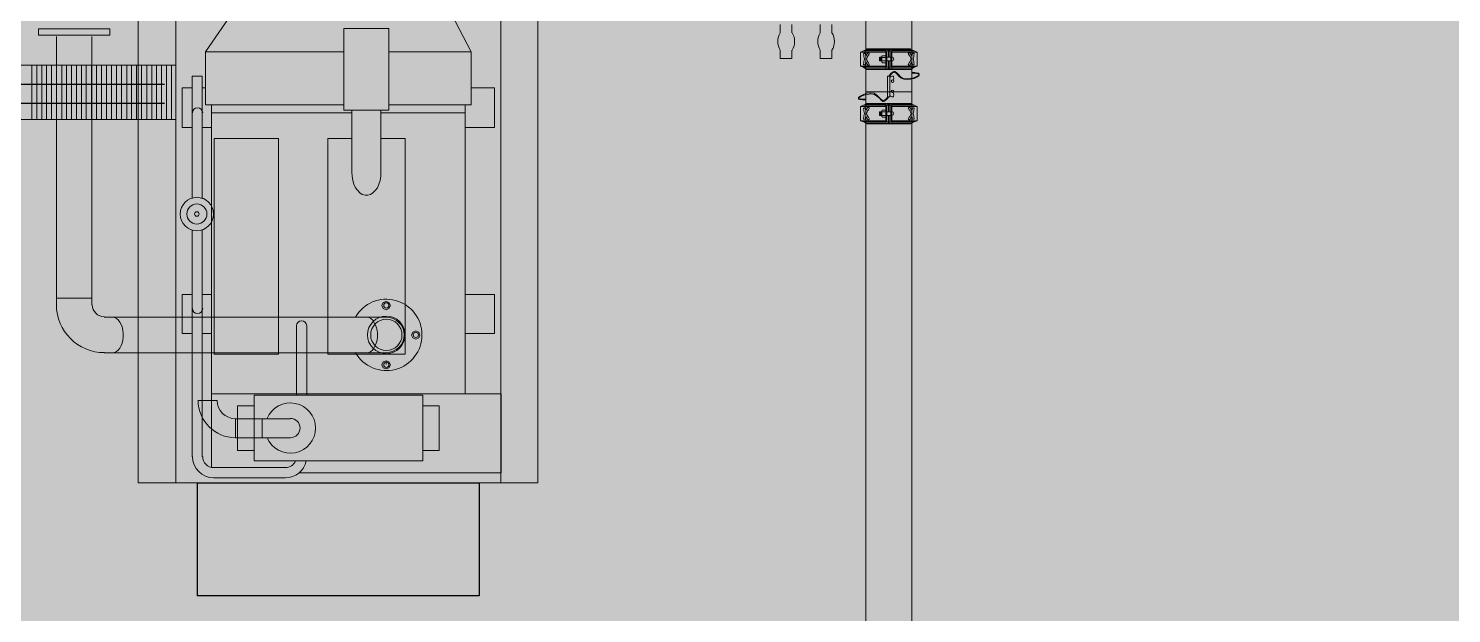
# Model space of a CAD drawing. Header units: millimetres. Extents: x 28 to 201, y 462 to 575.
# Drawn here: x 120.985 to 124.548, y 557.562 to 559.027 of the extents above; entities that cross this region are included whole.
import ezdxf

# ---------------------------------------------------------------- set-up
doc = ezdxf.new("R2010")
doc.units = ezdxf.units.MM
doc.layers.add('1- 3', color=3, linetype='Continuous')
doc.layers.add('8 hatch 2', color=104, linetype='Continuous')

# ---------------------------------------------------------------- blocks, each defined once
blk = doc.blocks.new('CTOBOM')
at = {"color": 0, "lineweight": 20}
for p, q in [((6.431, -0.5649), (6.4098, -0.5649)), ((6.4952, -0.5649), (6.4741, -0.5649)), ((6.4952, -0.594), (6.4952, -0.5649)), ((6.4952, -0.5905), (6.4952, -0.5693)), ((6.4098, -0.594), (6.431, -0.594)), ((6.4741, -0.594), (6.4952, -0.594)), ((6.431, -0.6653), (6.4098, -0.6653)), ((6.4952, -0.6653), (6.4741, -0.6653)), ((6.4952, -0.6943), (6.4952, -0.6653)), ((6.4952, -0.6899), (6.4952, -0.6688)), ((6.4098, -0.6943), (6.431, -0.6943)), ((6.4741, -0.6943), (6.4952, -0.6943)), ((7.5575, -1.394), (5.4743, -1.394)), ((6.6677, -1.4099), (6.5691, -1.4099)), ((6.5691, -1.4099), (6.5691, -1.4679)), ((6.6677, -1.4829), (6.6677, -1.4099)), ((7.1843, -1.4099), (7.0866, -1.4099)), ((7.0866, -1.4099), (7.0866, -1.4829)), ((7.1843, -1.4829), (7.1843, -1.4099)), ((7.5329, -1.3931), (7.3348, -1.3931)), ((7.3348, -1.3931), (7.3348, -1.4829)), ((7.5329, -1.8983), (7.5329, -1.3931)), ((7.5575, -2.2072), (7.5575, -1.394)), ((6.2241, -1.6), (6.4785, -1.4679)), ((6.6114, -1.4679), (6.4785, -1.4679)), ((6.4785, -1.4679), (6.4785, -1.6739)), ((6.6114, -1.6739), (6.6114, -1.4679)), ((6.6316, -1.4829), (6.6114, -1.4829)), ((6.6316, -1.6941), (6.6316, -1.4829)), ((6.6316, -1.4829), (7.3348, -1.4829)), ((7.3348, -1.4829), (7.3348, -2.1183)), ((7.3648, -1.548), (7.3648, -1.5894)), ((7.3648, -1.548), (7.4765, -1.548)), ((7.4765, -1.548), (7.4765, -1.5894)), ((7.3384, -1.5894), (7.3384, -2.0118)), ((7.3384, -1.5894), (7.5029, -1.5894)), ((7.5029, -1.5894), (7.5029, -2.0118)), ((6.6959, -1.6334), (6.6959, -1.6941)), ((6.6959, -1.6334), (7.2354, -1.6334)), ((7.2354, -1.6334), (7.2354, -1.827)), ((6.6246, -1.6739), (6.4204, -1.6739)), ((6.4204, -1.6739), (6.4204, -1.7865)), ((6.6246, -1.7865), (6.6246, -1.6739)), ((6.7795, -1.6941), (6.6246, -1.6941)), ((6.79, -1.6941), (6.7795, -1.6941)), ((6.8006, -1.6959), (6.79, -1.6941)), ((6.8103, -1.6994), (6.8006, -1.6959)), ((6.8191, -1.7029), (6.8103, -1.6994)), ((6.8261, -1.7082), (6.8191, -1.7029)), ((6.8314, -1.7144), (6.8261, -1.7082)), ((6.8358, -1.7205), (6.8314, -1.7144)), ((6.8314, -1.7469), (6.8358, -1.7408)), ((6.8376, -1.7267), (6.8358, -1.7205)), ((6.8358, -1.7408), (6.8376, -1.7337)), ((6.8376, -1.7337), (6.8376, -1.7267)), ((6.6246, -1.7672), (6.7795, -1.7672)), ((6.6316, -2.1183), (6.6316, -1.7672)), ((6.6959, -1.7672), (6.6959, -1.827)), ((6.7795, -1.7672), (6.79, -1.7663)), ((6.79, -1.7663), (6.8006, -1.7645)), ((6.8006, -1.7645), (6.8103, -1.7619)), ((6.8103, -1.7619), (6.8191, -1.7575)), ((6.8191, -1.7575), (6.8261, -1.7522)), ((6.8261, -1.7522), (6.8314, -1.7469)), ((6.6246, -1.7865), (6.4204, -1.7865)), ((6.4785, -1.7865), (6.4785, -2.1333)), ((6.6114, -2.1333), (6.6114, -1.7865)), ((6.6959, -1.827), (7.2354, -1.827)), ((7.3384, -1.8798), (7.165, -1.8798)), ((7.3384, -1.9054), (7.165, -1.9054)), ((7.3973, -1.9916), (7.3973, -1.9212)), ((7.4448, -1.9212), (7.4448, -1.9916)), ((6.4785, -2.1333), (6.2241, -1.959)), ((6.6959, -1.9502), (7.2354, -1.9502)), ((6.6959, -2.1113), (6.6959, -1.9502)), ((7.2354, -1.9502), (7.2354, -2.1113)), ((7.5197, -2.1131), (7.5197, -1.9335)), ((7.5452, -2.1131), (7.5452, -1.9335)), ((7.4448, -1.9916), (7.3973, -1.9916)), ((7.3384, -2.0118), (7.5029, -2.0118)), ((7.3648, -2.0118), (7.3648, -2.0532)), ((7.4765, -2.0118), (7.4765, -2.0532)), ((7.3648, -2.0532), (7.4765, -2.0532)), ((6.4785, -2.1333), (6.6114, -2.1333)), ((6.5691, -2.1412), (6.5691, -2.1333)), ((6.6114, -2.1183), (7.3348, -2.1183)), ((6.6677, -2.1183), (6.6677, -2.1412)), ((7.2354, -2.1113), (6.6959, -2.1113)), ((7.0866, -2.1412), (7.0866, -2.1183)), ((7.1843, -2.1183), (7.1843, -2.1412)), ((7.3348, -2.1183), (7.5197, -2.1183)), ((7.3516, -2.1527), (7.3516, -2.1043)), ((6.5392, -2.1412), (6.8464, -2.1412)), ((6.5392, -2.1412), (6.5392, -2.1667)), ((6.8455, -2.1667), (6.5392, -2.1667)), ((6.5691, -2.1914), (6.5691, -2.1667)), ((6.6677, -2.1667), (6.6677, -2.1914)), ((6.9238, -2.1412), (7.4924, -2.1412)), ((7.4924, -2.1667), (6.9256, -2.1667)), ((7.0866, -2.1914), (7.0866, -2.1667)), ((7.1843, -2.1667), (7.1843, -2.1914)), ((5.4743, -2.2072), (7.5575, -2.2072)), ((6.6677, -2.1914), (6.5691, -2.1914)), ((7.1843, -2.1914), (7.0866, -2.1914))]:
    blk.add_line(p, q, dxfattribs=at)
at = {"color": 0, "lineweight": 5}
for p, q in [((7.1773, -1.607), (7.1808, -1.5991)), ((7.1808, -1.5991), (7.1879, -1.5964)), ((7.1879, -1.5964), (7.1949, -1.5991)), ((7.1949, -1.5991), (7.1984, -1.607)), ((7.1659, -1.6369), (7.1659, -1.6369)), ((7.1659, -1.6369), (7.1659, -1.6369)), ((7.1808, -1.614), (7.1773, -1.607)), ((7.1879, -1.6176), (7.1808, -1.614)), ((7.1949, -1.614), (7.1879, -1.6176)), ((7.1984, -1.607), (7.1949, -1.614)), ((7.1034, -1.6809), (7.106, -1.6739)), ((7.106, -1.6739), (7.1139, -1.6704)), ((7.1139, -1.6704), (7.121, -1.6739)), ((7.121, -1.6739), (7.1245, -1.6809)), ((7.2521, -1.6809), (7.2547, -1.6739)), ((7.2547, -1.6739), (7.2627, -1.6704)), ((7.2627, -1.6704), (7.2697, -1.6739)), ((7.2697, -1.6739), (7.2723, -1.6809)), ((7.106, -1.6888), (7.1034, -1.6809)), ((7.1139, -1.6915), (7.106, -1.6888)), ((7.121, -1.6888), (7.1139, -1.6915)), ((7.1245, -1.6809), (7.121, -1.6888)), ((7.143, -1.6809), (7.143, -2.3868)), ((7.1615, -1.7082), (7.1553, -1.7117)), ((7.1676, -1.7056), (7.1615, -1.7082)), ((7.1755, -1.7038), (7.1676, -1.7056)), ((7.1835, -1.7029), (7.1755, -1.7038)), ((7.1923, -1.7029), (7.1835, -1.7029)), ((7.2002, -1.7038), (7.1923, -1.7029)), ((7.2081, -1.7056), (7.2002, -1.7038)), ((7.2143, -1.7082), (7.2081, -1.7056)), ((7.2204, -1.7117), (7.2143, -1.7082)), ((7.2327, -1.6809), (7.2327, -2.3868)), ((7.2618, -1.6809), (7.2521, -1.6809)), ((7.2547, -1.6888), (7.2521, -1.6809)), ((7.2627, -1.6915), (7.2547, -1.6888)), ((7.2697, -1.6888), (7.2627, -1.6915)), ((7.2723, -1.6809), (7.2697, -1.6888)), ((7.1438, -1.7241), (7.143, -1.7293)), ((7.1465, -1.7197), (7.1438, -1.7241)), ((7.15, -1.7153), (7.1465, -1.7197)), ((7.1553, -1.7117), (7.15, -1.7153)), ((7.2257, -1.7153), (7.2204, -1.7117)), ((7.2292, -1.7197), (7.2257, -1.7153)), ((7.2319, -1.7241), (7.2292, -1.7197)), ((7.2327, -1.7293), (7.2319, -1.7241)), ((7.1553, -2.3481), (7.15, -2.3516)), ((7.1615, -2.3445), (7.1553, -2.3481)), ((7.1676, -2.3419), (7.1615, -2.3445)), ((7.1755, -2.3401), (7.1676, -2.3419)), ((7.1835, -2.3393), (7.1755, -2.3401)), ((7.1923, -2.3393), (7.1835, -2.3393)), ((7.2002, -2.3401), (7.1923, -2.3393)), ((7.2081, -2.3419), (7.2002, -2.3401)), ((7.2143, -2.3445), (7.2081, -2.3419)), ((7.2204, -2.3481), (7.2143, -2.3445)), ((7.2257, -2.3516), (7.2204, -2.3481)), ((6.4213, -2.3727), (6.4371, -2.3727)), ((6.4213, -2.5514), (6.4213, -2.3727)), ((6.4371, -2.3727), (6.4371, -2.5514)), ((7.1438, -2.3613), (7.143, -2.3657)), ((7.1465, -2.356), (7.1438, -2.3613)), ((7.15, -2.3516), (7.1465, -2.356)), ((7.2292, -2.356), (7.2257, -2.3516)), ((7.2319, -2.3613), (7.2292, -2.356)), ((7.2327, -2.3657), (7.2319, -2.3613)), ((6.4398, -2.4176), (7.1122, -2.4176)), ((7.0954, -2.4176), (7.0954, -2.5065)), ((6.4398, -2.5065), (7.1122, -2.5065)), ((6.4371, -2.5514), (6.4213, -2.5514))]:
    blk.add_line(p, q, dxfattribs=at)
at = {"color": 0, "lineweight": 20}
for points in [[(6.4758, -0.359), (6.4794, -0.3511)], [(6.4794, -0.4153), (6.4794, -0.3511)], [(6.5146, -0.3511), (6.4794, -0.3511)], [(6.5146, -0.4153), (6.5146, -0.3511)], [(6.5172, -0.359), (6.5146, -0.3511)], [(6.5304, -0.3652), (6.5304, -0.3572), (6.5322, -0.3502), (6.5322, -0.3476), (6.5339, -0.3467), (6.5348, -0.3467), (6.5366, -0.3476), (6.5401, -0.3528), (6.5436, -0.3599), (6.5454, -0.3687), (6.5463, -0.3784), (6.5454, -0.3863), (6.541, -0.3933), (6.5357, -0.3986), (6.5304, -0.403), (6.5278, -0.4074), (6.5278, -0.4101), (6.5287, -0.4118), (6.5331, -0.4171), (6.5392, -0.4224)], [(6.5322, -0.3652), (6.5331, -0.3572), (6.5339, -0.3502), (6.5348, -0.3484), (6.5357, -0.3467), (6.5366, -0.3467), (6.5383, -0.3476), (6.5419, -0.352), (6.5454, -0.359), (6.5471, -0.3678), (6.548, -0.3766), (6.5471, -0.3845), (6.5445, -0.3916), (6.5392, -0.3977), (6.5339, -0.4021), (6.5304, -0.4065), (6.5295, -0.4083), (6.5295, -0.4109), (6.5331, -0.4153), (6.5392, -0.4206)], [(6.6096, -0.3652), (6.6123, -0.359), (6.6158, -0.3511)], [(6.651, -0.3511), (6.6158, -0.3511)], [(6.6158, -0.4153), (6.6158, -0.3511)], [(6.651, -0.4153), (6.651, -0.3511)], [(6.6571, -0.3652), (6.6536, -0.359), (6.651, -0.3511)], [(4.8828, -0.4796), (6.5788, -0.4796), (6.5788, -0.3652), (5.3766, -0.3652)], [(4.8872, -0.3652), (8.1586, -0.3652)], [(8.7289, -0.3652), (5.7726, -0.3652)], [(6.4732, -0.3678), (6.4714, -0.3678), (6.4714, -0.4778), (6.4732, -0.4778), (6.4732, -0.3678)], [(6.4732, -0.3652), (6.4758, -0.359)], [(6.4732, -0.4796), (6.4732, -0.3652)], [(6.4758, -0.4153), (6.4758, -0.359)], [(6.4811, -0.3696), (6.4811, -0.3704), (6.4811, -0.3713), (6.4811, -0.3722), (6.482, -0.3731), (6.4829, -0.3731), (6.4829, -0.374), (6.4838, -0.374), (6.4838, -0.3731)], [(6.4838, -0.3634), (6.4829, -0.3634), (6.4829, -0.3625), (6.482, -0.3625), (6.482, -0.3616), (6.482, -0.3608), (6.4829, -0.3599), (6.4829, -0.359), (6.4838, -0.359), (6.4846, -0.359)], [(6.5093, -0.3634), (6.5102, -0.3634), (6.5111, -0.3634), (6.5111, -0.3625), (6.5111, -0.3616), (6.5111, -0.3608), (6.5111, -0.3599), (6.5102, -0.3599), (6.5102, -0.359), (6.5093, -0.359)], [(6.5119, -0.3696), (6.5128, -0.3704), (6.5128, -0.3713), (6.5128, -0.3722), (6.5119, -0.3722), (6.5119, -0.3731), (6.5111, -0.3731), (6.5102, -0.374), (6.5093, -0.3731)], [(6.5172, -0.4153), (6.5172, -0.359)], [(6.5207, -0.3652), (6.5172, -0.359)], [(6.5207, -0.4796), (6.5207, -0.3652)], [(6.5207, -0.3678), (6.5225, -0.3678), (6.5225, -0.4778), (6.5207, -0.4778), (6.5207, -0.3678)], [(6.5225, -0.3652), (6.5445, -0.3652)], [(6.5225, -0.3652), (6.5225, -0.4796)], [(6.5471, -0.3652), (6.6079, -0.3652)], [(6.6079, -0.3652), (6.6079, -0.4796)], [(6.6096, -0.3678), (6.6079, -0.3678), (6.6079, -0.4778), (6.6096, -0.4778), (6.6096, -0.3678)], [(6.6096, -0.4796), (6.6096, -0.3652)], [(6.6123, -0.4153), (6.6123, -0.359)], [(6.6184, -0.3696), (6.6175, -0.3696), (6.6175, -0.3704), (6.6175, -0.3713), (6.6175, -0.3722), (6.6184, -0.3722), (6.6184, -0.3731), (6.6193, -0.3731), (6.6202, -0.374), (6.6202, -0.3731), (6.6211, -0.3731)], [(6.6202, -0.3634), (6.6193, -0.3634), (6.6193, -0.3625), (6.6184, -0.3625), (6.6184, -0.3616), (6.6184, -0.3608), (6.6193, -0.3608), (6.6193, -0.3599), (6.6202, -0.359), (6.6211, -0.359)], [(6.6466, -0.3634), (6.6475, -0.3634), (6.6475, -0.3625), (6.6475, -0.3616), (6.6475, -0.3608), (6.6475, -0.3599), (6.6466, -0.359), (6.6457, -0.359)], [(6.6483, -0.3696), (6.6492, -0.3696), (6.6492, -0.3704), (6.6492, -0.3713), (6.6492, -0.3722), (6.6483, -0.3722), (6.6483, -0.3731), (6.6475, -0.3731), (6.6466, -0.374), (6.6466, -0.3731), (6.6457, -0.3731)], [(6.6536, -0.4153), (6.6536, -0.359)], [(6.6571, -0.4796), (6.6571, -0.3652)], [(6.6571, -0.3678), (6.6589, -0.3678), (6.6589, -0.4778), (6.6571, -0.4778), (6.6571, -0.3678)], [(6.5207, -0.4153), (6.4732, -0.4153)], [(6.4917, -0.4215), (6.4732, -0.4215)], [(6.4917, -0.4233), (6.4732, -0.4233)], [(6.4758, -0.4215), (6.4758, -0.4197)], [(6.4758, -0.4259), (6.4758, -0.4233)], [(6.5155, -0.4171), (6.4785, -0.4171)], [(6.4917, -0.4171), (6.4917, -0.4277)], [(6.5014, -0.4171), (6.5014, -0.4277)], [(6.5207, -0.4215), (6.5014, -0.4215)], [(6.5207, -0.4233), (6.5014, -0.4233)], [(6.5172, -0.4215), (6.5172, -0.4197)], [(6.5172, -0.4259), (6.5172, -0.4233)], [(6.5498, -0.4118), (6.5454, -0.4101), (6.5401, -0.4109), (6.5392, -0.4118), (6.5392, -0.4145), (6.541, -0.418), (6.5427, -0.4197)], [(6.5392, -0.4259), (6.5392, -0.4197), (6.5911, -0.4197), (6.5911, -0.4259), (6.5392, -0.4259)], [(6.5806, -0.4118), (6.585, -0.4101), (6.5903, -0.4109), (6.5911, -0.4118), (6.5911, -0.4145), (6.5894, -0.418), (6.5876, -0.4197)], [(6.5973, -0.4796), (6.5973, -0.4884), (6.5964, -0.4945), (6.5955, -0.4972), (6.5947, -0.4981), (6.5929, -0.4981), (6.592, -0.4972), (6.5885, -0.4928), (6.585, -0.4857), (6.5823, -0.4778), (6.5815, -0.469), (6.5823, -0.4602), (6.5859, -0.4532), (6.5911, -0.4479), (6.5964, -0.4435), (6.5999, -0.4391), (6.6008, -0.4365), (6.5999, -0.4347), (6.5964, -0.4294), (6.5911, -0.4241)], [(6.5999, -0.4796), (6.5991, -0.4884), (6.5982, -0.4954), (6.5973, -0.4972), (6.5964, -0.4981), (6.5947, -0.4981), (6.5938, -0.4972), (6.5903, -0.4928), (6.5867, -0.4849), (6.585, -0.4761), (6.5841, -0.4673), (6.585, -0.4585), (6.5894, -0.4523), (6.5947, -0.4461), (6.5999, -0.4417), (6.6026, -0.4373), (6.6026, -0.4356), (6.6017, -0.4329), (6.5973, -0.4277), (6.5911, -0.4224)], [(6.6571, -0.4153), (6.6096, -0.4153)], [(6.629, -0.4215), (6.6096, -0.4215)], [(6.629, -0.4233), (6.6096, -0.4233)], [(6.6123, -0.4215), (6.6123, -0.4197)], [(6.6123, -0.4259), (6.6123, -0.4233)], [(6.6519, -0.4171), (6.6149, -0.4171)], [(6.629, -0.4171), (6.629, -0.4277)], [(6.6378, -0.4171), (6.6378, -0.4277)], [(6.6571, -0.4215), (6.6378, -0.4215)], [(6.6571, -0.4233), (6.6378, -0.4233)], [(6.6536, -0.4215), (6.6536, -0.4197)], [(6.6536, -0.4259), (6.6536, -0.4233)], [(6.5207, -0.4303), (6.4732, -0.4303)], [(6.4758, -0.4857), (6.4758, -0.4303)], [(6.5155, -0.4277), (6.4785, -0.4277)], [(6.4794, -0.4937), (6.4794, -0.4303)], [(6.4882, -0.4303), (6.4882, -0.4391)], [(6.5049, -0.44), (6.4882, -0.44)], [(6.4926, -0.4303), (6.4926, -0.4391), (6.4917, -0.44)], [(6.4926, -0.4303), (6.4917, -0.4303)], [(6.4917, -0.4426), (6.4917, -0.4417), (6.4917, -0.4409), (6.4917, -0.44)], [(6.4917, -0.44), (6.5014, -0.44)], [(6.4917, -0.44), (6.4926, -0.44)], [(6.4917, -0.4409), (6.5014, -0.4409)], [(6.4917, -0.4409), (6.5014, -0.4409)], [(6.4917, -0.4409), (6.4926, -0.4409)], [(6.4917, -0.4417), (6.4926, -0.4417)], [(6.4917, -0.4435), (6.4917, -0.4426)], [(6.4917, -0.4426), (6.4926, -0.4426)], [(6.4917, -0.4435), (6.5014, -0.4435)], [(6.4917, -0.4444), (6.4926, -0.4435)], [(6.4917, -0.4444), (6.4917, -0.4444)], [(6.4917, -0.4444), (6.5014, -0.4444)], [(6.4917, -0.4444), (6.5014, -0.4444)], [(6.4917, -0.4453), (6.4926, -0.4444)], [(6.4917, -0.4453), (6.4917, -0.4453)], [(6.4917, -0.4453), (6.5014, -0.4453)], [(6.4917, -0.4453), (6.5014, -0.4453)], [(6.4917, -0.4461), (6.4926, -0.4453)], [(6.4917, -0.4461), (6.5014, -0.4461)], [(6.4926, -0.4391), (6.4926, -0.44)], [(6.5005, -0.4303), (6.5014, -0.4303), (6.5014, -0.4391), (6.5014, -0.44)], [(6.5014, -0.4391), (6.5005, -0.44)], [(6.5014, -0.44), (6.5014, -0.44)], [(6.5014, -0.4435), (6.5014, -0.4426), (6.5014, -0.4417), (6.5014, -0.4409), (6.5014, -0.44)], [(6.5014, -0.4409), (6.5014, -0.4409)], [(6.5014, -0.4417), (6.5014, -0.4417)], [(6.5014, -0.4426), (6.5014, -0.4426)], [(6.5014, -0.4461), (6.5014, -0.4453), (6.5014, -0.4444), (6.5014, -0.4435)], [(6.5014, -0.4444), (6.5014, -0.4444)], [(6.5014, -0.4453), (6.5014, -0.4453)], [(6.5049, -0.4303), (6.5049, -0.4303)], [(6.5049, -0.4391), (6.5049, -0.4391)], [(6.5058, -0.4303), (6.5058, -0.4391)], [(6.5146, -0.4937), (6.5146, -0.4303)], [(6.5172, -0.4857), (6.5172, -0.4303)], [(6.6571, -0.4303), (6.6096, -0.4303)], [(6.6123, -0.4857), (6.6123, -0.4303)], [(6.6519, -0.4277), (6.6149, -0.4277)], [(6.6158, -0.4937), (6.6158, -0.4303)], [(6.6246, -0.4391), (6.6246, -0.4303), (6.6255, -0.4303)], [(6.6255, -0.4391), (6.6255, -0.4391)], [(6.6413, -0.44), (6.6255, -0.44)], [(6.629, -0.4303), (6.629, -0.4391), (6.6281, -0.44)], [(6.6299, -0.4303), (6.629, -0.4303), (6.6281, -0.4303)], [(6.629, -0.4391), (6.6299, -0.44)], [(6.629, -0.4435), (6.629, -0.4426), (6.629, -0.4417), (6.629, -0.4409), (6.629, -0.44)], [(6.629, -0.44), (6.6378, -0.44)], [(6.629, -0.44), (6.629, -0.44)], [(6.629, -0.4409), (6.629, -0.4409)], [(6.629, -0.4417), (6.629, -0.4417)], [(6.629, -0.4426), (6.629, -0.4426)], [(6.629, -0.4435), (6.6378, -0.4435)], [(6.629, -0.4461), (6.629, -0.4453), (6.629, -0.4444), (6.629, -0.4435)], [(6.629, -0.4444), (6.629, -0.4444)], [(6.629, -0.4453), (6.629, -0.4453)], [(6.629, -0.4461), (6.6378, -0.4461)], [(6.6369, -0.4303), (6.6378, -0.4303)], [(6.6378, -0.4391), (6.6369, -0.44)], [(6.6378, -0.4303), (6.6378, -0.4391), (6.6378, -0.44)], [(6.6378, -0.44), (6.6378, -0.44)], [(6.6378, -0.4435), (6.6378, -0.4426), (6.6378, -0.4417), (6.6378, -0.4409), (6.6378, -0.44)], [(6.6378, -0.4409), (6.6378, -0.4409)], [(6.6378, -0.4417), (6.6378, -0.4417)], [(6.6378, -0.4426), (6.6378, -0.4426)], [(6.6378, -0.4461), (6.6378, -0.4453), (6.6378, -0.4444), (6.6378, -0.4435)], [(6.6378, -0.4444), (6.6378, -0.4444)], [(6.6378, -0.4453), (6.6378, -0.4453)], [(6.6413, -0.4303), (6.6413, -0.4303)], [(6.6413, -0.4391), (6.6413, -0.4391)], [(6.6422, -0.4303), (6.6422, -0.4391)], [(6.651, -0.4937), (6.651, -0.4303)], [(6.6536, -0.4857), (6.6536, -0.4303)], [(8.1586, -0.4796), (4.8828, -0.4796)], [(8.7289, -0.4796), (5.7726, -0.4796)], [(6.4732, -0.4796), (6.4758, -0.4857)], [(6.4758, -0.4857), (6.4794, -0.4937)], [(6.5146, -0.4937), (6.4794, -0.4937)], [(6.4811, -0.4752), (6.4811, -0.4743), (6.4811, -0.4734), (6.4811, -0.4725), (6.482, -0.4725), (6.482, -0.4717), (6.4829, -0.4717), (6.4838, -0.4717)], [(6.4838, -0.4813), (6.4829, -0.4813), (6.4829, -0.4822), (6.482, -0.4831), (6.482, -0.484), (6.4829, -0.4849), (6.4829, -0.4857), (6.4838, -0.4857), (6.4846, -0.4857)], [(6.5119, -0.4752), (6.5128, -0.4752), (6.5128, -0.4743), (6.5128, -0.4734), (6.5119, -0.4725), (6.5111, -0.4717), (6.5102, -0.4717), (6.5093, -0.4717)], [(6.5093, -0.4813), (6.5102, -0.4813), (6.5111, -0.4813), (6.5111, -0.4822), (6.5111, -0.4831), (6.5111, -0.484), (6.5111, -0.4849), (6.5102, -0.4857), (6.5093, -0.4857)], [(6.5207, -0.4796), (6.5172, -0.4857), (6.5146, -0.4937)], [(6.5225, -0.4796), (6.5832, -0.4796)], [(6.585, -0.4796), (6.6079, -0.4796)], [(6.6096, -0.4796), (6.6123, -0.4857), (6.6158, -0.4937)], [(6.651, -0.4937), (6.6158, -0.4937)], [(6.6184, -0.4752), (6.6175, -0.4752), (6.6175, -0.4743), (6.6175, -0.4734), (6.6175, -0.4725), (6.6184, -0.4725), (6.6184, -0.4717), (6.6193, -0.4717), (6.6202, -0.4717), (6.6211, -0.4717)], [(6.6202, -0.4813), (6.6193, -0.4813), (6.6193, -0.4822), (6.6184, -0.4831), (6.6184, -0.484), (6.6193, -0.484), (6.6193, -0.4849), (6.6193, -0.4857), (6.6202, -0.4857), (6.6211, -0.4857)], [(6.6483, -0.4752), (6.6492, -0.4752), (6.6492, -0.4743), (6.6492, -0.4734), (6.6492, -0.4725), (6.6483, -0.4725), (6.6483, -0.4717), (6.6475, -0.4717), (6.6466, -0.4717), (6.6457, -0.4717)], [(6.6466, -0.4813), (6.6475, -0.4813), (6.6475, -0.4822), (6.6475, -0.4831), (6.6475, -0.484), (6.6475, -0.4849), (6.6475, -0.4857), (6.6466, -0.4857), (6.6457, -0.4857)], [(6.6571, -0.4796), (6.6536, -0.4857), (6.651, -0.4937)], [(5.4743, -1.6506), (5.4743, -2.3019), (7.5575, -2.3019), (7.5575, -1.3012), (5.4743, -1.3012), (5.4743, -1.6506)]]:
    blk.add_lwpolyline(points, dxfattribs=at)
at = {"color": 0, "lineweight": 25}
for points in [[(7.5575, -2.1535), (7.5575, -1.4477), (7.8409, -1.4477), (7.8409, -2.1535), (7.5575, -2.1535)], [(6.5595, -3.7369), (6.5595, -2.2363)], [(6.607, -3.8478), (6.607, -2.2363)]]:
    blk.add_lwpolyline(points, dxfattribs=at)
at = {"color": 0, "lineweight": 18}
for points in [[(6.6483, -2.2072), (6.6483, -3.9375), (6.5119, -3.9375), (6.5119, -2.2072), (6.6483, -2.2072)], [(6.5119, -2.2187), (6.6483, -2.2187)], [(6.5119, -2.231), (6.6483, -2.231)], [(6.5119, -2.2433), (6.6483, -2.2433)], [(6.5119, -2.2556), (6.6483, -2.2556)], [(6.5119, -2.268), (6.6483, -2.268)], [(6.5119, -2.2803), (6.6483, -2.2803)], [(6.5119, -2.2935), (6.6483, -2.2935)], [(6.5119, -2.3058), (6.6483, -2.3058)], [(6.5119, -2.3181), (6.6483, -2.3181)], [(6.5119, -2.3304), (6.6483, -2.3304)], [(6.5119, -2.3437), (6.6483, -2.3437)], [(6.5119, -2.356), (6.6483, -2.356)], [(6.5119, -2.3683), (6.6483, -2.3683)], [(6.5119, -2.3815), (6.6483, -2.3815)], [(6.5119, -2.3938), (6.6483, -2.3938)], [(6.5119, -2.4061), (6.6483, -2.4061)], [(6.5119, -2.4185), (6.6483, -2.4185)], [(6.5119, -2.4317), (6.6483, -2.4317)], [(6.5119, -2.444), (6.6483, -2.444)], [(6.5119, -2.4563), (6.6483, -2.4563)], [(6.5119, -2.4686), (6.6483, -2.4686)], [(6.5119, -2.4809), (6.6483, -2.4809)], [(6.5119, -2.4933), (6.6483, -2.4933)], [(6.5119, -2.5065), (6.6483, -2.5065)], [(6.5119, -2.5188), (6.6483, -2.5188)], [(6.5119, -2.5311), (6.6483, -2.5311)], [(6.5119, -2.5434), (6.6483, -2.5434)], [(6.5119, -2.5558), (6.6483, -2.5558)], [(6.5119, -2.5681), (6.6483, -2.5681)]]:
    blk.add_lwpolyline(points, dxfattribs=at)
at = {"color": 0, "lineweight": 20}
for points in [[(6.4896, -0.3647), (6.4868, -0.3661), (6.484, -0.3677), (6.4814, -0.3696)], [(6.4893, -0.3645), (6.4874, -0.3641), (6.4855, -0.3638), (6.4835, -0.3636)], [(6.4963, -0.3618), (6.4923, -0.3605), (6.4881, -0.3596), (6.4839, -0.3592)], [(6.4966, -0.3665), (6.4921, -0.3681), (6.4879, -0.3703), (6.484, -0.3731)], [(6.509, -0.3731), (6.5052, -0.3703), (6.5009, -0.3681), (6.4964, -0.3665)], [(6.5091, -0.3592), (6.5049, -0.3596), (6.5007, -0.3605), (6.4967, -0.3618)], [(6.5116, -0.3696), (6.509, -0.3677), (6.5063, -0.3661), (6.5034, -0.3647)], [(6.5095, -0.3636), (6.5076, -0.3638), (6.5057, -0.3641), (6.5038, -0.3645)], [(6.626, -0.3647), (6.6232, -0.3661), (6.6204, -0.3677), (6.6179, -0.3696)], [(6.6257, -0.3645), (6.6238, -0.3641), (6.6219, -0.3638), (6.6199, -0.3636)], [(6.6328, -0.3618), (6.6287, -0.3605), (6.6246, -0.3596), (6.6203, -0.3592)], [(6.6331, -0.3665), (6.6286, -0.3681), (6.6243, -0.3703), (6.6204, -0.3731)], [(6.6455, -0.3731), (6.6416, -0.3703), (6.6373, -0.3681), (6.6328, -0.3665)], [(6.6456, -0.3592), (6.6413, -0.3596), (6.6372, -0.3605), (6.6331, -0.3618)], [(6.648, -0.3696), (6.6454, -0.3677), (6.6427, -0.3661), (6.6399, -0.3647)], [(6.6459, -0.3636), (6.644, -0.3638), (6.6421, -0.3641), (6.6402, -0.3645)], [(6.478, -0.4171), (6.4768, -0.4171), (6.4758, -0.4181), (6.4758, -0.4193)], [(6.4758, -0.4255), (6.4758, -0.4267), (6.4768, -0.4277), (6.478, -0.4277)], [(6.5172, -0.4193), (6.5172, -0.4181), (6.5162, -0.4171), (6.515, -0.4171)], [(6.515, -0.4277), (6.5162, -0.4277), (6.5172, -0.4267), (6.5172, -0.4255)], [(6.6145, -0.4171), (6.6132, -0.4171), (6.6123, -0.4181), (6.6123, -0.4193)], [(6.6123, -0.4255), (6.6123, -0.4267), (6.6132, -0.4277), (6.6145, -0.4277)], [(6.6536, -0.4193), (6.6536, -0.4181), (6.6526, -0.4171), (6.6514, -0.4171)], [(6.6514, -0.4277), (6.6526, -0.4277), (6.6536, -0.4267), (6.6536, -0.4255)], [(6.4814, -0.4752), (6.484, -0.477), (6.4868, -0.4787), (6.4896, -0.4801)], [(6.4835, -0.4811), (6.4855, -0.481), (6.4874, -0.4807), (6.4893, -0.4803)], [(6.4839, -0.4855), (6.4881, -0.4851), (6.4923, -0.4843), (6.4963, -0.483)], [(6.484, -0.4716), (6.4879, -0.4744), (6.4921, -0.4767), (6.4966, -0.4783)], [(6.4964, -0.4783), (6.5009, -0.4767), (6.5052, -0.4744), (6.509, -0.4716)], [(6.4967, -0.483), (6.5007, -0.4843), (6.5049, -0.4851), (6.5091, -0.4855)], [(6.5034, -0.4801), (6.5063, -0.4787), (6.509, -0.477), (6.5116, -0.4752)], [(6.5038, -0.4803), (6.5057, -0.4807), (6.5076, -0.481), (6.5095, -0.4811)], [(6.6179, -0.4752), (6.6204, -0.477), (6.6232, -0.4787), (6.626, -0.4801)], [(6.6199, -0.4811), (6.6219, -0.481), (6.6238, -0.4807), (6.6257, -0.4803)], [(6.6203, -0.4855), (6.6246, -0.4851), (6.6287, -0.4843), (6.6328, -0.483)], [(6.6204, -0.4716), (6.6243, -0.4744), (6.6286, -0.4767), (6.6331, -0.4783)], [(6.6328, -0.4783), (6.6373, -0.4767), (6.6416, -0.4744), (6.6455, -0.4716)], [(6.6331, -0.483), (6.6372, -0.4843), (6.6413, -0.4851), (6.6456, -0.4855)], [(6.6399, -0.4801), (6.6427, -0.4787), (6.6454, -0.477), (6.648, -0.4752)], [(6.6402, -0.4803), (6.6421, -0.4807), (6.644, -0.481), (6.6459, -0.4811)], [(6.4744, -0.5648), (6.4609, -0.5568), (6.4441, -0.5568), (6.4306, -0.5648)], [(6.4306, -0.5941), (6.4441, -0.6022), (6.4609, -0.6022), (6.4744, -0.5941)], [(6.4744, -0.6643), (6.4609, -0.6562), (6.4441, -0.6562), (6.4306, -0.6643)], [(6.4306, -0.6944), (6.4441, -0.7025), (6.4609, -0.7025), (6.4744, -0.6944)], [(7.5452, -1.9331), (7.5452, -1.9079), (7.5276, -1.8862), (7.503, -1.881)], [(7.5197, -1.9331), (7.5197, -1.922), (7.5131, -1.9121), (7.503, -1.9077)], [(7.4448, -1.9916), (7.4448, -1.9916), (7.3973, -1.9916), (7.3973, -1.9916)], [(7.3973, -1.9916), (7.3973, -1.9916), (7.3973, -2.0585), (7.3973, -2.0585)], [(7.4448, -2.0585), (7.4448, -2.0585), (7.4448, -1.9916), (7.4448, -1.9916)], [(7.3514, -2.1518), (7.4031, -2.1516), (7.4448, -2.1097), (7.4448, -2.0581)], [(7.3514, -2.1043), (7.3768, -2.1041), (7.3973, -2.0835), (7.3973, -2.0581)], [(7.3973, -2.0585), (7.3973, -2.0585), (7.4448, -2.0585), (7.4448, -2.0585)], [(7.4448, -2.0585), (7.4448, -2.0585), (7.3973, -2.0585), (7.3973, -2.0585)], [(7.4919, -2.1403), (7.5072, -2.1403), (7.5197, -2.1279), (7.5197, -2.1126)], [(7.4919, -2.1659), (7.5213, -2.1659), (7.5452, -2.142), (7.5452, -2.1126)]]:
    blk.add_open_spline(points, degree=3, dxfattribs=at)
for points, knots in [([(6.5014, -0.4149), (6.5014, -0.4122), (6.4992, -0.4101), (6.4965, -0.4101), (6.4939, -0.4101), (6.4917, -0.4122), (6.4917, -0.4149)], [0, 0, 0, 0, 1, 1, 1, 2, 2, 2, 2]), ([(6.552, -0.4101), (6.5503, -0.4101), (6.5489, -0.4114), (6.5489, -0.4131), (6.5489, -0.4148), (6.5503, -0.4162), (6.552, -0.4162), (6.5537, -0.4162), (6.5551, -0.4148), (6.5551, -0.4131), (6.5551, -0.4114), (6.5537, -0.4101), (6.552, -0.4101)], [0, 0, 0, 0, 1, 1, 1, 2, 2, 2, 3, 3, 3, 4, 4, 4, 4]), ([(6.5775, -0.4101), (6.5758, -0.4101), (6.5744, -0.4114), (6.5744, -0.4131), (6.5744, -0.4148), (6.5758, -0.4162), (6.5775, -0.4162), (6.5792, -0.4162), (6.5806, -0.4148), (6.5806, -0.4131), (6.5806, -0.4114), (6.5792, -0.4101), (6.5775, -0.4101)], [0, 0, 0, 0, 1, 1, 1, 2, 2, 2, 3, 3, 3, 4, 4, 4, 4]), ([(6.6378, -0.4149), (6.6378, -0.4122), (6.6356, -0.4101), (6.6329, -0.4101), (6.6303, -0.4101), (6.6281, -0.4122), (6.6281, -0.4149)], [0, 0, 0, 0, 1, 1, 1, 2, 2, 2, 2]), ([(6.5014, -0.4417), (6.5014, -0.4417), (6.4917, -0.4417), (6.4917, -0.4417), (6.4917, -0.4417), (6.5014, -0.4417), (6.5014, -0.4417)], [0, 0, 0, 0, 1, 1, 1, 2, 2, 2, 2]), ([(6.5014, -0.4426), (6.5014, -0.4426), (6.4917, -0.4426), (6.4917, -0.4426), (6.4917, -0.4426), (6.5014, -0.4426), (6.5014, -0.4426)], [0, 0, 0, 0, 1, 1, 1, 2, 2, 2, 2]), ([(6.6378, -0.4409), (6.6378, -0.4409), (6.629, -0.4409), (6.629, -0.4409), (6.629, -0.4409), (6.6378, -0.4409), (6.6378, -0.4409)], [0, 0, 0, 0, 1, 1, 1, 2, 2, 2, 2]), ([(6.6378, -0.4417), (6.6378, -0.4417), (6.629, -0.4417), (6.629, -0.4417), (6.629, -0.4417), (6.6378, -0.4417), (6.6378, -0.4417)], [0, 0, 0, 0, 1, 1, 1, 2, 2, 2, 2]), ([(6.6378, -0.4426), (6.6378, -0.4426), (6.629, -0.4426), (6.629, -0.4426), (6.629, -0.4426), (6.6378, -0.4426), (6.6378, -0.4426)], [0, 0, 0, 0, 1, 1, 1, 2, 2, 2, 2]), ([(6.6378, -0.4444), (6.6378, -0.4444), (6.629, -0.4444), (6.629, -0.4444), (6.629, -0.4444), (6.6378, -0.4444), (6.6378, -0.4444)], [0, 0, 0, 0, 1, 1, 1, 2, 2, 2, 2]), ([(6.6378, -0.4453), (6.6378, -0.4453), (6.629, -0.4453), (6.629, -0.4453), (6.629, -0.4453), (6.6378, -0.4453), (6.6378, -0.4453)], [0, 0, 0, 0, 1, 1, 1, 2, 2, 2, 2]), ([(7.1874, -1.6334), (7.1614, -1.6334), (7.1403, -1.6545), (7.1403, -1.6805), (7.1403, -1.7065), (7.1614, -1.7276), (7.1874, -1.7276), (7.2134, -1.7276), (7.2345, -1.7065), (7.2345, -1.6805), (7.2345, -1.6545), (7.2134, -1.6334), (7.1874, -1.6334)], [0, 0, 0, 0, 1, 1, 1, 2, 2, 2, 3, 3, 3, 4, 4, 4, 4]), ([(7.1874, -1.6413), (7.1658, -1.6413), (7.1483, -1.6589), (7.1483, -1.6805), (7.1483, -1.7021), (7.1658, -1.7197), (7.1874, -1.7197), (7.209, -1.7197), (7.2266, -1.7021), (7.2266, -1.6805), (7.2266, -1.6589), (7.209, -1.6413), (7.1874, -1.6413)], [0, 0, 0, 0, 1, 1, 1, 2, 2, 2, 3, 3, 3, 4, 4, 4, 4]), ([(7.1645, -1.8798), (7.1575, -1.8798), (7.1518, -1.8855), (7.1518, -1.8926), (7.1518, -1.8996), (7.1575, -1.9054), (7.1645, -1.9054)], [0, 0, 0, 0, 1, 1, 1, 2, 2, 2, 2]), ([(7.4448, -1.9789), (7.4725, -1.9673), (7.4882, -1.9379), (7.4824, -1.9084), (7.4765, -1.879), (7.4506, -1.8578), (7.4206, -1.8578), (7.3906, -1.8578), (7.3648, -1.879), (7.3589, -1.9084), (7.3531, -1.9379), (7.3688, -1.9673), (7.3965, -1.9789)], [0, 0, 0, 0, 1, 1, 1, 2, 2, 2, 3, 3, 3, 4, 4, 4, 4]), ([(7.4448, -1.9208), (7.4448, -1.9074), (7.434, -1.8966), (7.4206, -1.8966), (7.4073, -1.8966), (7.3964, -1.9074), (7.3964, -1.9208)], [0, 0, 0, 0, 1, 1, 1, 2, 2, 2, 2]), ([(6.8847, -2.1131), (6.8616, -2.1131), (6.8429, -2.1318), (6.8429, -2.1549), (6.8429, -2.178), (6.8616, -2.1967), (6.8847, -2.1967), (6.9077, -2.1967), (6.9265, -2.178), (6.9265, -2.1549), (6.9265, -2.1318), (6.9077, -2.1131), (6.8847, -2.1131)], [0, 0, 0, 0, 1, 1, 1, 2, 2, 2, 3, 3, 3, 4, 4, 4, 4]), ([(6.8847, -2.1298), (6.8708, -2.1298), (6.8596, -2.141), (6.8596, -2.1549), (6.8596, -2.1687), (6.8708, -2.18), (6.8847, -2.18), (6.8985, -2.18), (6.9097, -2.1687), (6.9097, -2.1549), (6.9097, -2.141), (6.8985, -2.1298), (6.8847, -2.1298)], [0, 0, 0, 0, 1, 1, 1, 2, 2, 2, 3, 3, 3, 4, 4, 4, 4]), ([(6.6312, -2.1403), (6.6241, -2.1403), (6.6184, -2.1461), (6.6184, -2.1531), (6.6184, -2.1602), (6.6241, -2.1659), (6.6312, -2.1659)], [0, 0, 0, 0, 1, 1, 1, 2, 2, 2, 2]), ([(6.8847, -2.1491), (6.8815, -2.1491), (6.8789, -2.1517), (6.8789, -2.1549), (6.8789, -2.158), (6.8815, -2.1606), (6.8847, -2.1606), (6.8878, -2.1606), (6.8904, -2.158), (6.8904, -2.1549), (6.8904, -2.1517), (6.8878, -2.1491), (6.8847, -2.1491)], [0, 0, 0, 0, 1, 1, 1, 2, 2, 2, 3, 3, 3, 4, 4, 4, 4]), ([(7.1214, -2.1659), (7.1285, -2.1659), (7.1342, -2.1602), (7.1342, -2.1531), (7.1342, -2.1461), (7.1285, -2.1403), (7.1214, -2.1403)], [0, 0, 0, 0, 1, 1, 1, 2, 2, 2, 2])]:
    blk.add_open_spline(points, degree=3, knots=knots, dxfattribs=at)
at = {"color": 0, "lineweight": 5}
for points in [[(7.1875, -1.5912), (7.147, -1.5911), (7.1116, -1.6183), (7.1011, -1.6574)], [(7.2737, -1.6575), (7.2633, -1.6184), (7.2279, -1.5912), (7.1875, -1.5912)], [(7.1011, -1.6574), (7.0907, -1.6965), (7.1078, -1.7377), (7.1428, -1.7579)], [(7.2319, -1.7579), (7.267, -1.7378), (7.2842, -1.6966), (7.2737, -1.6575)], [(7.1117, -2.4167), (7.1285, -2.4167), (7.1421, -2.4031), (7.1421, -2.3863)], [(7.1117, -2.5065), (7.1781, -2.5065), (7.2319, -2.4527), (7.2319, -2.3863)]]:
    blk.add_open_spline(points, degree=3, dxfattribs=at)
for points, knots in [([(7.1874, -1.6), (7.1838, -1.6), (7.1808, -1.6029), (7.1808, -1.6066), (7.1808, -1.6102), (7.1838, -1.6132), (7.1874, -1.6132), (7.1911, -1.6132), (7.194, -1.6102), (7.194, -1.6066), (7.194, -1.6029), (7.1911, -1.6), (7.1874, -1.6)], [0, 0, 0, 0, 1, 1, 1, 2, 2, 2, 3, 3, 3, 4, 4, 4, 4]), ([(7.2319, -1.6805), (7.2319, -1.6559), (7.212, -1.636), (7.1874, -1.636), (7.1629, -1.636), (7.143, -1.6559), (7.143, -1.6805)], [0, 0, 0, 0, 1, 1, 1, 2, 2, 2, 2]), ([(7.1135, -1.6739), (7.1098, -1.6739), (7.1069, -1.6768), (7.1069, -1.6805), (7.1069, -1.6841), (7.1098, -1.6871), (7.1135, -1.6871), (7.1171, -1.6871), (7.1201, -1.6841), (7.1201, -1.6805), (7.1201, -1.6768), (7.1171, -1.6739), (7.1135, -1.6739)], [0, 0, 0, 0, 1, 1, 1, 2, 2, 2, 3, 3, 3, 4, 4, 4, 4]), ([(7.2622, -1.6739), (7.2586, -1.6739), (7.2556, -1.6768), (7.2556, -1.6805), (7.2556, -1.6841), (7.2586, -1.6871), (7.2622, -1.6871), (7.2659, -1.6871), (7.2688, -1.6841), (7.2688, -1.6805), (7.2688, -1.6768), (7.2659, -1.6739), (7.2622, -1.6739)], [0, 0, 0, 0, 1, 1, 1, 2, 2, 2, 3, 3, 3, 4, 4, 4, 4])]:
    blk.add_open_spline(points, degree=3, knots=knots, dxfattribs=at)
blk = doc.blocks.new('*E60')
at = {"layer": '8 hatch 2', "ltscale": 2, "transparency": 33554483}
h = blk.add_hatch(color=6, dxfattribs=at)
h.dxf.hatch_style = 1
h.paths.add_polyline_path([(79.8405, 79.605), (60.15, 79.605), (60.15, 62.2609), (84.4994, 62.2609)])

msp = doc.modelspace()

# ---------------------------------------------------------------- block references
at = {"color": 1}
msp.add_blockref('*E60', (43.7209, 485.8423), dxfattribs=at)
at = {"layer": '1- 3', "rotation": 270}
msp.add_blockref('CTOBOM', (123.5614, 565.4474), dxfattribs=at)

doc.saveas('drawing.dxf')
